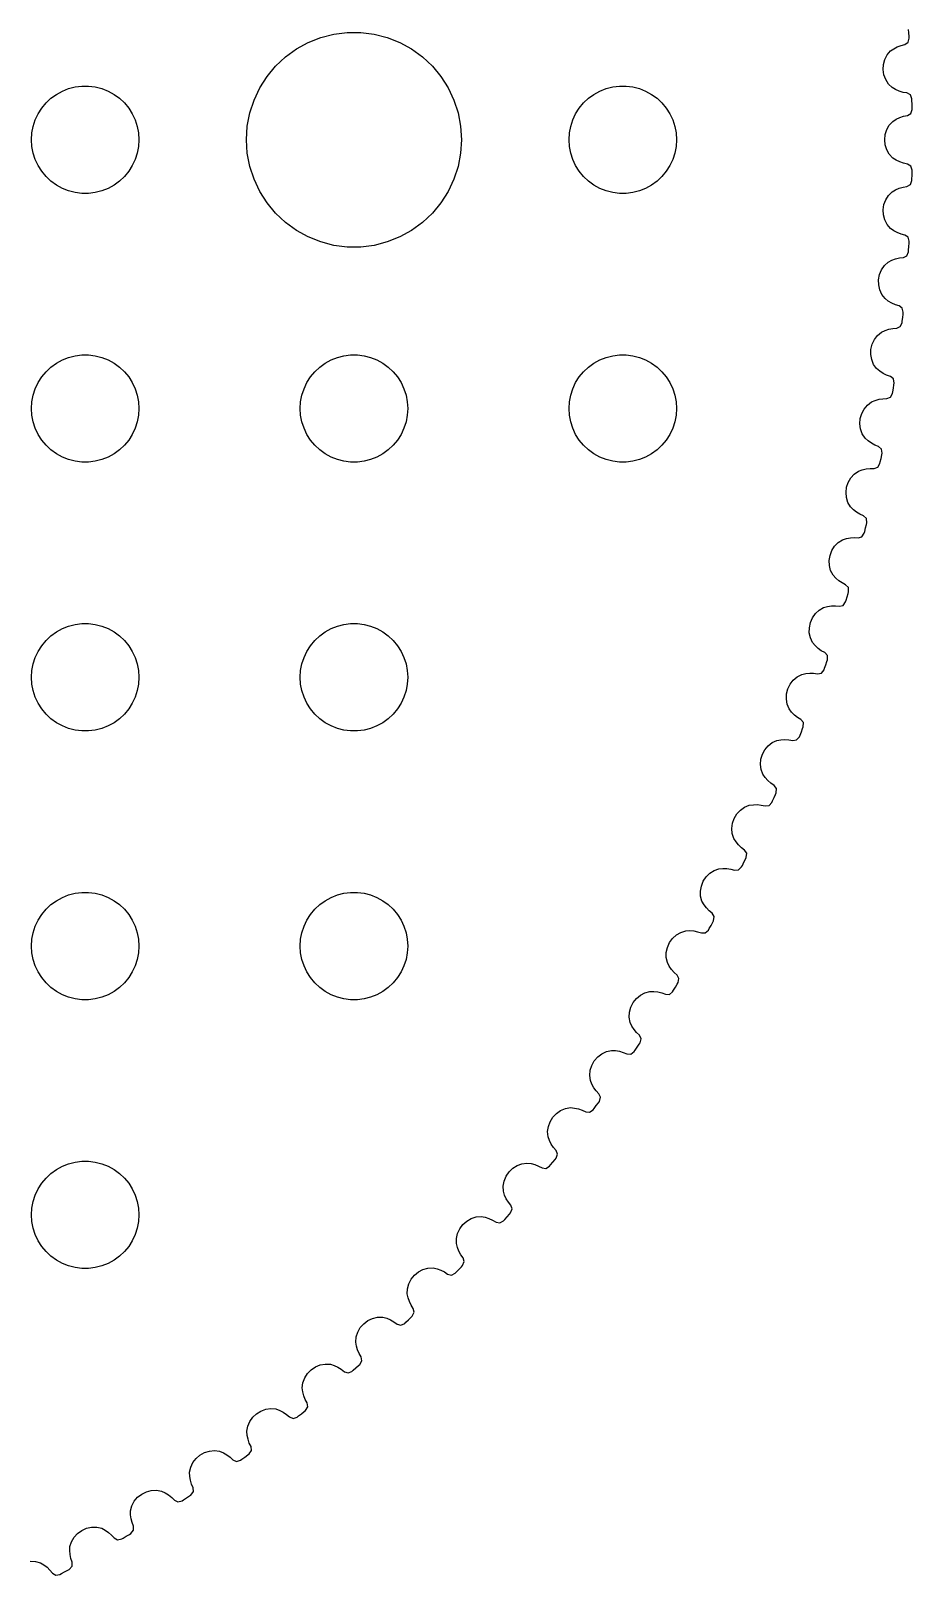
# Model space of a CAD drawing. Header units: metres. Extents: x -45.6 to 45.6, y 64.4 to 155.6.
# Drawn here: x 20.98 to 45.57, y 69.95 to 113.04 of the extents above; entities that cross this region are included whole.
import ezdxf

# ---------------------------------------------------------------- set-up
doc = ezdxf.new("R2010")
doc.units = ezdxf.units.M

msp = doc.modelspace()

# ---------------------------------------------------------------- linework, layer by layer
for p, q in [((29.0729, 112.853), (29.4379, 112.947)), ((29.4379, 112.947), (29.8116, 112.994)), ((29.8116, 112.994), (30.1884, 112.994)), ((30.1884, 112.994), (30.5621, 112.947)), ((30.5621, 112.947), (30.927, 112.853)), ((45.485, 112.981), (45.4784, 113.08)), ((45.4914, 112.882), (45.485, 112.981)), ((28.0877, 112.312), (28.3925, 112.533)), ((28.3925, 112.533), (28.7227, 112.714)), ((28.7227, 112.714), (29.0729, 112.853)), ((30.927, 112.853), (31.2773, 112.714)), ((31.2773, 112.714), (31.6075, 112.533)), ((31.6075, 112.533), (31.9123, 112.312)), ((44.8773, 112.366), (44.9698, 112.476)), ((44.9698, 112.476), (45.0631, 112.54)), ((45.0631, 112.54), (45.1616, 112.593)), ((45.1616, 112.593), (45.2646, 112.633)), ((45.2646, 112.633), (45.3714, 112.66)), ((45.3714, 112.66), (45.4621, 112.72)), ((45.4621, 112.72), (45.4944, 112.834)), ((45.4944, 112.834), (45.4914, 112.882)), ((27.5729, 111.763), (27.8131, 112.054)), ((27.8131, 112.054), (28.0877, 112.312)), ((31.9123, 112.312), (32.1869, 112.054)), ((32.1869, 112.054), (32.427, 111.763)), ((44.7676, 111.955), (44.7758, 112.099)), ((44.7758, 112.099), (44.8125, 112.238)), ((44.8125, 112.238), (44.8773, 112.366)), ((27.3711, 111.445), (27.5729, 111.763)), ((32.427, 111.763), (32.6289, 111.445)), ((44.7883, 111.811), (44.7676, 111.955)), ((44.8371, 111.676), (44.7883, 111.811)), ((44.9128, 111.554), (44.8371, 111.676)), ((21.5439, 111.156), (21.6963, 111.266)), ((21.6963, 111.266), (21.8613, 111.357)), ((21.8613, 111.357), (22.0365, 111.427)), ((22.0365, 111.427), (22.2189, 111.473)), ((22.2189, 111.473), (22.4058, 111.497)), ((22.4058, 111.497), (22.5942, 111.497)), ((22.5942, 111.497), (22.7811, 111.473)), ((22.7811, 111.473), (22.9635, 111.427)), ((22.9635, 111.427), (23.1387, 111.357)), ((23.1387, 111.357), (23.3037, 111.266)), ((23.3037, 111.266), (23.4561, 111.156)), ((27.2107, 111.104), (27.3711, 111.445)), ((32.6289, 111.445), (32.7893, 111.104)), ((36.5439, 111.156), (36.6963, 111.266)), ((36.6963, 111.266), (36.8613, 111.357)), ((36.8613, 111.357), (37.0365, 111.427)), ((37.0365, 111.427), (37.2189, 111.473)), ((37.2189, 111.473), (37.4058, 111.497)), ((37.4058, 111.497), (37.5942, 111.497)), ((37.5942, 111.497), (37.7811, 111.473)), ((37.7811, 111.473), (37.9635, 111.427)), ((37.9635, 111.427), (38.1387, 111.357)), ((38.1387, 111.357), (38.3037, 111.266)), ((38.3037, 111.266), (38.4561, 111.156)), ((45.0145, 111.453), (44.9128, 111.554)), ((45.113, 111.397), (45.0145, 111.453)), ((45.2157, 111.353), (45.113, 111.397)), ((45.3218, 111.322), (45.2157, 111.353)), ((45.4306, 111.305), (45.3218, 111.322)), ((45.5262, 111.252), (45.4306, 111.305)), ((45.5683, 111.142), (45.5262, 111.252)), ((21.1855, 110.723), (21.2865, 110.882)), ((21.2865, 110.882), (21.4065, 111.027)), ((21.4065, 111.027), (21.5439, 111.156)), ((23.4561, 111.156), (23.5934, 111.027)), ((23.5934, 111.027), (23.7135, 110.882)), ((23.7135, 110.882), (23.8145, 110.723)), ((27.0237, 110.376), (27.0942, 110.746)), ((27.0942, 110.746), (27.2107, 111.104)), ((32.7893, 111.104), (32.9057, 110.746)), ((32.9057, 110.746), (32.9763, 110.376)), ((36.1855, 110.723), (36.2865, 110.882)), ((36.2865, 110.882), (36.4065, 111.027)), ((36.4065, 111.027), (36.5439, 111.156)), ((38.4561, 111.156), (38.5934, 111.027)), ((38.5934, 111.027), (38.7135, 110.882)), ((38.7135, 110.882), (38.8145, 110.723)), ((45.5375, 110.735), (45.5747, 110.847)), ((45.5695, 111.094), (45.5683, 111.142)), ((45.5718, 110.994), (45.5695, 111.094)), ((45.5738, 110.895), (45.5718, 110.994)), ((45.5747, 110.847), (45.5738, 110.895)), ((21.0118, 110.188), (21.0471, 110.373)), ((21.0471, 110.373), (21.1053, 110.552)), ((21.1053, 110.552), (21.1855, 110.723)), ((23.8145, 110.723), (23.8947, 110.552)), ((23.8947, 110.552), (23.9529, 110.373)), ((23.9529, 110.373), (23.9882, 110.188)), ((27, 110), (27.0237, 110.376)), ((32.9763, 110.376), (33, 110)), ((36.0118, 110.188), (36.0471, 110.373)), ((36.0471, 110.373), (36.1053, 110.552)), ((36.1053, 110.552), (36.1855, 110.723)), ((38.8145, 110.723), (38.8947, 110.552)), ((38.8947, 110.552), (38.9529, 110.373)), ((38.9529, 110.373), (38.9882, 110.188)), ((44.8675, 110.282), (44.9378, 110.406)), ((44.9378, 110.406), (45.035, 110.512)), ((45.035, 110.512), (45.131, 110.572)), ((45.131, 110.572), (45.2317, 110.62)), ((45.2317, 110.62), (45.3363, 110.656)), ((45.3363, 110.656), (45.4442, 110.678)), ((45.4442, 110.678), (45.5375, 110.735)), ((21, 110), (21.0118, 110.188)), ((21.0118, 109.812), (21, 110)), ((23.9882, 110.188), (24, 110)), ((24, 110), (23.9882, 109.812)), ((27.0237, 109.624), (27, 110)), ((33, 110), (32.9763, 109.624)), ((36, 110), (36.0118, 110.188)), ((36.0118, 109.812), (36, 110)), ((38.9882, 110.188), (39, 110)), ((39, 110), (38.9882, 109.812)), ((44.8103, 110), (44.8247, 110.144)), ((44.8247, 109.856), (44.8103, 110)), ((44.8247, 110.144), (44.8675, 110.282)), ((21.0471, 109.627), (21.0118, 109.812)), ((21.1053, 109.448), (21.0471, 109.627)), ((23.9529, 109.627), (23.8947, 109.448)), ((23.9882, 109.812), (23.9529, 109.627)), ((27.0942, 109.254), (27.0237, 109.624)), ((32.9763, 109.624), (32.9057, 109.254)), ((36.0471, 109.627), (36.0118, 109.812)), ((36.1053, 109.448), (36.0471, 109.627)), ((38.9529, 109.627), (38.8947, 109.448)), ((38.9882, 109.812), (38.9529, 109.627)), ((44.8675, 109.718), (44.8247, 109.856)), ((44.9378, 109.594), (44.8675, 109.718)), ((45.035, 109.488), (44.9378, 109.594)), ((45.131, 109.428), (45.035, 109.488)), ((21.1855, 109.277), (21.1053, 109.448)), ((21.2865, 109.118), (21.1855, 109.277)), ((21.4065, 108.973), (21.2865, 109.118)), ((23.7135, 109.118), (23.5934, 108.973)), ((23.8145, 109.277), (23.7135, 109.118)), ((23.8947, 109.448), (23.8145, 109.277)), ((27.2107, 108.896), (27.0942, 109.254)), ((32.9057, 109.254), (32.7893, 108.896)), ((36.1855, 109.277), (36.1053, 109.448)), ((36.2865, 109.118), (36.1855, 109.277)), ((36.4065, 108.973), (36.2865, 109.118)), ((38.7135, 109.118), (38.5934, 108.973)), ((38.8145, 109.277), (38.7135, 109.118)), ((38.8947, 109.448), (38.8145, 109.277)), ((45.2317, 109.379), (45.131, 109.428)), ((45.3363, 109.344), (45.2317, 109.379)), ((45.4442, 109.322), (45.3363, 109.344)), ((45.5375, 109.265), (45.4442, 109.322)), ((45.5747, 109.153), (45.5375, 109.265)), ((45.5718, 109.006), (45.5738, 109.105)), ((45.5738, 109.105), (45.5747, 109.153)), ((21.5439, 108.844), (21.4065, 108.973)), ((21.6963, 108.734), (21.5439, 108.844)), ((21.8613, 108.643), (21.6963, 108.734)), ((22.0365, 108.573), (21.8613, 108.643)), ((23.1387, 108.643), (22.9635, 108.573)), ((23.3037, 108.734), (23.1387, 108.643)), ((23.4561, 108.844), (23.3037, 108.734)), ((23.5934, 108.973), (23.4561, 108.844)), ((27.3711, 108.555), (27.2107, 108.896)), ((32.7893, 108.896), (32.6289, 108.555)), ((36.5439, 108.844), (36.4065, 108.973)), ((36.6963, 108.734), (36.5439, 108.844)), ((36.8613, 108.643), (36.6963, 108.734)), ((37.0365, 108.573), (36.8613, 108.643)), ((38.1387, 108.643), (37.9635, 108.573)), ((38.3037, 108.734), (38.1387, 108.643)), ((38.4561, 108.844), (38.3037, 108.734)), ((38.5934, 108.973), (38.4561, 108.844)), ((45.0145, 108.547), (45.113, 108.603)), ((45.113, 108.603), (45.2157, 108.647)), ((45.2157, 108.647), (45.3218, 108.678)), ((45.3218, 108.678), (45.4306, 108.695)), ((45.4306, 108.695), (45.5262, 108.748)), ((45.5262, 108.748), (45.5683, 108.858)), ((45.5683, 108.858), (45.5695, 108.906)), ((45.5695, 108.906), (45.5718, 109.006)), ((22.2189, 108.527), (22.0365, 108.573)), ((22.4058, 108.503), (22.2189, 108.527)), ((22.5942, 108.503), (22.4058, 108.503)), ((22.7811, 108.527), (22.5942, 108.503)), ((22.9635, 108.573), (22.7811, 108.527)), ((27.5729, 108.237), (27.3711, 108.555)), ((27.8131, 107.946), (27.5729, 108.237)), ((32.427, 108.237), (32.1869, 107.946)), ((32.6289, 108.555), (32.427, 108.237)), ((37.2189, 108.527), (37.0365, 108.573)), ((37.4058, 108.503), (37.2189, 108.527)), ((37.5942, 108.503), (37.4058, 108.503)), ((37.7811, 108.527), (37.5942, 108.503)), ((37.9635, 108.573), (37.7811, 108.527)), ((44.7676, 108.045), (44.7883, 108.189)), ((44.7883, 108.189), (44.8371, 108.324)), ((44.8371, 108.324), (44.9128, 108.446)), ((44.9128, 108.446), (45.0145, 108.547)), ((28.0877, 107.688), (27.8131, 107.946)), ((32.1869, 107.946), (31.9123, 107.688)), ((44.7758, 107.901), (44.7676, 108.045)), ((44.8125, 107.762), (44.7758, 107.901)), ((44.8773, 107.634), (44.8125, 107.762)), ((28.3925, 107.467), (28.0877, 107.688)), ((28.7227, 107.286), (28.3925, 107.467)), ((31.6075, 107.467), (31.2773, 107.286)), ((31.9123, 107.688), (31.6075, 107.467)), ((44.9698, 107.524), (44.8773, 107.634)), ((45.0631, 107.46), (44.9698, 107.524)), ((45.1616, 107.407), (45.0631, 107.46)), ((45.2646, 107.367), (45.1616, 107.407)), ((45.3714, 107.34), (45.2646, 107.367)), ((45.4621, 107.28), (45.3714, 107.34)), ((29.0729, 107.147), (28.7227, 107.286)), ((29.4379, 107.053), (29.0729, 107.147)), ((29.8116, 107.006), (29.4379, 107.053)), ((30.1884, 107.006), (29.8116, 107.006)), ((30.5621, 107.053), (30.1884, 107.006)), ((30.927, 107.147), (30.5621, 107.053)), ((31.2773, 107.286), (30.927, 107.147)), ((45.4283, 106.763), (45.4751, 106.872)), ((45.4944, 107.166), (45.4621, 107.28)), ((45.4751, 106.872), (45.4784, 106.92)), ((45.4784, 106.92), (45.485, 107.019)), ((45.485, 107.019), (45.4914, 107.118)), ((45.4914, 107.118), (45.4944, 107.166)), ((44.7213, 106.37), (44.8022, 106.488)), ((44.8022, 106.488), (44.9082, 106.585)), ((44.9082, 106.585), (45.0091, 106.637)), ((45.0091, 106.637), (45.1136, 106.676)), ((45.1136, 106.676), (45.221, 106.702)), ((45.221, 106.702), (45.3304, 106.715)), ((45.3304, 106.715), (45.4283, 106.763)), ((44.6398, 106.095), (44.6667, 106.237)), ((44.6416, 105.95), (44.6398, 106.095)), ((44.6667, 106.237), (44.7213, 106.37)), ((44.6722, 105.809), (44.6416, 105.95)), ((44.7314, 105.679), (44.6722, 105.809)), ((44.819, 105.565), (44.7314, 105.679)), ((44.9094, 105.496), (44.819, 105.565)), ((45.0055, 105.44), (44.9094, 105.496)), ((45.1066, 105.395), (45.0055, 105.44)), ((45.2122, 105.363), (45.1066, 105.395)), ((45.3002, 105.299), (45.2122, 105.363)), ((45.3275, 105.184), (45.3002, 105.299)), ((45.3224, 105.136), (45.3275, 105.184)), ((44.8196, 104.677), (44.9257, 104.711)), ((44.9257, 104.711), (45.0341, 104.733)), ((45.0341, 104.733), (45.144, 104.741)), ((45.144, 104.741), (45.2438, 104.784)), ((45.2438, 104.784), (45.2954, 104.891)), ((45.2954, 104.891), (45.3008, 104.939)), ((45.3008, 104.939), (45.3117, 105.038)), ((45.3117, 105.038), (45.3224, 105.136)), ((44.4269, 104.151), (44.4601, 104.292)), ((44.4601, 104.292), (44.5204, 104.423)), ((44.5204, 104.423), (44.6064, 104.537)), ((44.6064, 104.537), (44.7166, 104.629)), ((44.7166, 104.629), (44.8196, 104.677)), ((21.6963, 103.766), (21.8613, 103.857)), ((21.8613, 103.857), (22.0365, 103.927)), ((22.0365, 103.927), (22.2189, 103.973)), ((22.2189, 103.973), (22.4058, 103.997)), ((22.4058, 103.997), (22.5942, 103.997)), ((22.5942, 103.997), (22.7811, 103.973)), ((22.7811, 103.973), (22.9635, 103.927)), ((22.9635, 103.927), (23.1387, 103.857)), ((23.1387, 103.857), (23.3037, 103.766)), ((29.1963, 103.766), (29.3613, 103.857)), ((29.3613, 103.857), (29.5365, 103.927)), ((29.5365, 103.927), (29.7189, 103.973)), ((29.7189, 103.973), (29.9058, 103.997)), ((29.9058, 103.997), (30.0942, 103.997)), ((30.0942, 103.997), (30.2811, 103.973)), ((30.2811, 103.973), (30.4635, 103.927)), ((30.4635, 103.927), (30.6387, 103.857)), ((30.6387, 103.857), (30.8037, 103.766)), ((36.6963, 103.766), (36.8613, 103.857)), ((36.8613, 103.857), (37.0365, 103.927)), ((37.0365, 103.927), (37.2189, 103.973)), ((37.2189, 103.973), (37.4058, 103.997)), ((37.4058, 103.997), (37.5942, 103.997)), ((37.5942, 103.997), (37.7811, 103.973)), ((37.7811, 103.973), (37.9635, 103.927)), ((37.9635, 103.927), (38.1387, 103.857)), ((38.1387, 103.857), (38.3037, 103.766)), ((44.4224, 104.006), (44.4269, 104.151)), ((44.4469, 103.864), (44.4224, 104.006)), ((44.5004, 103.732), (44.4469, 103.864)), ((21.2865, 103.382), (21.4065, 103.527)), ((21.4065, 103.527), (21.5439, 103.656)), ((21.5439, 103.656), (21.6963, 103.766)), ((23.3037, 103.766), (23.4561, 103.656)), ((23.4561, 103.656), (23.5934, 103.527)), ((23.5934, 103.527), (23.7135, 103.382)), ((28.7865, 103.382), (28.9065, 103.527)), ((28.9065, 103.527), (29.0439, 103.656)), ((29.0439, 103.656), (29.1963, 103.766)), ((30.8037, 103.766), (30.9561, 103.656)), ((30.9561, 103.656), (31.0934, 103.527)), ((31.0934, 103.527), (31.2135, 103.382)), ((36.2865, 103.382), (36.4065, 103.527)), ((36.4065, 103.527), (36.5439, 103.656)), ((36.5439, 103.656), (36.6963, 103.766)), ((38.3037, 103.766), (38.4561, 103.656)), ((38.4561, 103.656), (38.5934, 103.527)), ((38.5934, 103.527), (38.7135, 103.382)), ((44.5829, 103.614), (44.5004, 103.732)), ((44.6702, 103.542), (44.5829, 103.614)), ((44.7637, 103.481), (44.6702, 103.542)), ((44.8628, 103.432), (44.7637, 103.481)), ((44.9669, 103.396), (44.8628, 103.432)), ((21.0471, 102.873), (21.1053, 103.052)), ((21.1053, 103.052), (21.1855, 103.223)), ((21.1855, 103.223), (21.2865, 103.382)), ((23.7135, 103.382), (23.8145, 103.223)), ((23.8145, 103.223), (23.8947, 103.052)), ((23.8947, 103.052), (23.9529, 102.873)), ((28.5471, 102.873), (28.6053, 103.052)), ((28.6053, 103.052), (28.6855, 103.223)), ((28.6855, 103.223), (28.7865, 103.382)), ((31.2135, 103.382), (31.3145, 103.223)), ((31.3145, 103.223), (31.3947, 103.052)), ((31.3947, 103.052), (31.4529, 102.873)), ((36.0471, 102.873), (36.1053, 103.052)), ((36.1053, 103.052), (36.1855, 103.223)), ((36.1855, 103.223), (36.2865, 103.382)), ((38.7135, 103.382), (38.8145, 103.223)), ((38.8145, 103.223), (38.8947, 103.052)), ((38.8947, 103.052), (38.9529, 102.873)), ((45.052, 103.328), (44.9669, 103.396)), ((45.0369, 102.968), (45.0521, 103.066)), ((45.0742, 103.211), (45.052, 103.328)), ((45.0521, 103.066), (45.0671, 103.164)), ((45.0671, 103.164), (45.0742, 103.211)), ((21, 102.5), (21.0118, 102.688)), ((21.0118, 102.688), (21.0471, 102.873)), ((23.9529, 102.873), (23.9882, 102.688)), ((23.9882, 102.688), (24, 102.5)), ((28.5, 102.5), (28.5118, 102.688)), ((28.5118, 102.688), (28.5471, 102.873)), ((31.4529, 102.873), (31.4882, 102.688)), ((31.4882, 102.688), (31.5, 102.5)), ((36, 102.5), (36.0118, 102.688)), ((36.0118, 102.688), (36.0471, 102.873)), ((38.9529, 102.873), (38.9882, 102.688)), ((38.9882, 102.688), (39, 102.5)), ((44.2347, 102.486), (44.3257, 102.597)), ((44.3257, 102.597), (44.4397, 102.684)), ((44.4397, 102.684), (44.5447, 102.727)), ((44.5447, 102.727), (44.6522, 102.757)), ((44.6522, 102.757), (44.7615, 102.773)), ((44.7615, 102.773), (44.8716, 102.777)), ((44.8716, 102.777), (44.9733, 102.816)), ((44.9733, 102.816), (45.0294, 102.92)), ((45.0294, 102.92), (45.0369, 102.968)), ((21.0118, 102.312), (21, 102.5)), ((21.0471, 102.127), (21.0118, 102.312)), ((21.1053, 101.948), (21.0471, 102.127)), ((23.9529, 102.127), (23.8947, 101.948)), ((23.9882, 102.312), (23.9529, 102.127)), ((24, 102.5), (23.9882, 102.312)), ((28.5118, 102.312), (28.5, 102.5)), ((28.5471, 102.127), (28.5118, 102.312)), ((28.6053, 101.948), (28.5471, 102.127)), ((31.4529, 102.127), (31.3947, 101.948)), ((31.4882, 102.312), (31.4529, 102.127)), ((31.5, 102.5), (31.4882, 102.312)), ((36.0118, 102.312), (36, 102.5)), ((36.0471, 102.127), (36.0118, 102.312)), ((36.1053, 101.948), (36.0471, 102.127)), ((38.9529, 102.127), (38.8947, 101.948)), ((38.9882, 102.312), (38.9529, 102.127)), ((39, 102.5), (38.9882, 102.312)), ((44.1187, 102.074), (44.1295, 102.219)), ((44.1295, 102.219), (44.1688, 102.358)), ((44.1688, 102.358), (44.2347, 102.486)), ((21.1855, 101.777), (21.1053, 101.948)), ((21.2865, 101.618), (21.1855, 101.777)), ((23.8145, 101.777), (23.7135, 101.618)), ((23.8947, 101.948), (23.8145, 101.777)), ((28.6855, 101.777), (28.6053, 101.948)), ((28.7865, 101.618), (28.6855, 101.777)), ((31.3145, 101.777), (31.2135, 101.618)), ((31.3947, 101.948), (31.3145, 101.777)), ((36.1855, 101.777), (36.1053, 101.948)), ((36.2865, 101.618), (36.1855, 101.777)), ((38.8145, 101.777), (38.7135, 101.618)), ((38.8947, 101.948), (38.8145, 101.777)), ((44.1369, 101.931), (44.1187, 102.074)), ((44.1846, 101.797), (44.1369, 101.931)), ((44.2619, 101.676), (44.1846, 101.797)), ((21.4065, 101.473), (21.2865, 101.618)), ((21.5439, 101.344), (21.4065, 101.473)), ((21.6963, 101.234), (21.5439, 101.344)), ((23.4561, 101.344), (23.3037, 101.234)), ((23.5934, 101.473), (23.4561, 101.344)), ((23.7135, 101.618), (23.5934, 101.473)), ((28.9065, 101.473), (28.7865, 101.618)), ((29.0439, 101.344), (28.9065, 101.473)), ((29.1963, 101.234), (29.0439, 101.344)), ((30.9561, 101.344), (30.8037, 101.234)), ((31.0934, 101.473), (30.9561, 101.344)), ((31.2135, 101.618), (31.0934, 101.473)), ((36.4065, 101.473), (36.2865, 101.618)), ((36.5439, 101.344), (36.4065, 101.473)), ((36.6963, 101.234), (36.5439, 101.344)), ((38.4561, 101.344), (38.3037, 101.234)), ((38.5934, 101.473), (38.4561, 101.344)), ((38.7135, 101.618), (38.5934, 101.473)), ((44.346, 101.599), (44.2619, 101.676)), ((44.4368, 101.534), (44.346, 101.599)), ((44.5336, 101.481), (44.4368, 101.534)), ((44.636, 101.441), (44.5336, 101.481)), ((44.7181, 101.369), (44.636, 101.441)), ((44.7352, 101.252), (44.7181, 101.369)), ((21.8613, 101.143), (21.6963, 101.234)), ((22.0365, 101.073), (21.8613, 101.143)), ((22.2189, 101.027), (22.0365, 101.073)), ((22.4058, 101.003), (22.2189, 101.027)), ((22.5942, 101.003), (22.4058, 101.003)), ((22.7811, 101.027), (22.5942, 101.003)), ((22.9635, 101.073), (22.7811, 101.027)), ((23.1387, 101.143), (22.9635, 101.073)), ((23.3037, 101.234), (23.1387, 101.143)), ((29.3613, 101.143), (29.1963, 101.234)), ((29.5365, 101.073), (29.3613, 101.143)), ((29.7189, 101.027), (29.5365, 101.073)), ((29.9058, 101.003), (29.7189, 101.027)), ((30.0942, 101.003), (29.9058, 101.003)), ((30.2811, 101.027), (30.0942, 101.003)), ((30.4635, 101.073), (30.2811, 101.027)), ((30.6387, 101.143), (30.4635, 101.073)), ((30.8037, 101.234), (30.6387, 101.143)), ((36.8613, 101.143), (36.6963, 101.234)), ((37.0365, 101.073), (36.8613, 101.143)), ((37.2189, 101.027), (37.0365, 101.073)), ((37.4058, 101.003), (37.2189, 101.027)), ((37.5942, 101.003), (37.4058, 101.003)), ((37.7811, 101.027), (37.5942, 101.003)), ((37.9635, 101.073), (37.7811, 101.027)), ((38.1387, 101.143), (37.9635, 101.073)), ((38.3037, 101.234), (38.1387, 101.143)), ((44.5138, 100.826), (44.6171, 100.861)), ((44.6171, 100.861), (44.6778, 100.963)), ((44.6778, 100.963), (44.6873, 101.01)), ((44.6873, 101.01), (44.7068, 101.107)), ((44.7068, 101.107), (44.7261, 101.205)), ((44.7261, 101.205), (44.7352, 101.252)), ((43.7481, 100.301), (43.7934, 100.439)), ((43.7934, 100.439), (43.8649, 100.564)), ((43.8649, 100.564), (43.9605, 100.67)), ((43.9605, 100.67), (44.0783, 100.753)), ((44.0783, 100.753), (44.1851, 100.79)), ((44.1851, 100.79), (44.2938, 100.816)), ((44.2938, 100.816), (44.4037, 100.828)), ((44.4037, 100.828), (44.5138, 100.826)), ((43.731, 100.157), (43.7481, 100.301)), ((43.743, 100.014), (43.731, 100.157)), ((43.7847, 99.8771), (43.743, 100.014)), ((43.8567, 99.7528), (43.7847, 99.8771)), ((43.9373, 99.6731), (43.8567, 99.7528)), ((44.0252, 99.6042), (43.9373, 99.6731)), ((44.1197, 99.5469), (44.0252, 99.6042)), ((44.2202, 99.5018), (44.1197, 99.5469)), ((44.2991, 99.4266), (44.2202, 99.5018)), ((44.2526, 99.0691), (44.2763, 99.1657)), ((44.2763, 99.1657), (44.2999, 99.2623)), ((44.3111, 99.3088), (44.2991, 99.4266)), ((44.2999, 99.2623), (44.3111, 99.3088)), ((43.4115, 98.6595), (43.5117, 98.7616)), ((43.5117, 98.7616), (43.633, 98.8387)), ((43.633, 98.8387), (43.7413, 98.8719)), ((43.7413, 98.8719), (43.851, 98.8924)), ((43.851, 98.8924), (43.9613, 98.8997)), ((43.9613, 98.8997), (44.0713, 98.8934)), ((44.0713, 98.8934), (44.176, 98.9236)), ((44.176, 98.9236), (44.241, 99.0226)), ((44.241, 99.0226), (44.2526, 99.0691)), ((43.26, 98.2591), (43.2834, 98.4023)), ((43.2657, 98.1154), (43.26, 98.2591)), ((43.2834, 98.4023), (43.3347, 98.5379)), ((43.3347, 98.5379), (43.4115, 98.6595)), ((43.3015, 97.9769), (43.2657, 98.1154)), ((43.368, 97.8495), (43.3015, 97.9769)), ((43.4451, 97.7664), (43.368, 97.8495)), ((43.5298, 97.6938), (43.4451, 97.7664)), ((43.6217, 97.6324), (43.5298, 97.6938)), ((43.7202, 97.5829), (43.6217, 97.6324)), ((43.7957, 97.5043), (43.7202, 97.5829)), ((43.7893, 97.3402), (43.8026, 97.3862)), ((43.8026, 97.3862), (43.7957, 97.5043)), ((43.1046, 96.946), (43.2142, 96.9746)), ((43.2142, 96.9746), (43.3248, 96.9903)), ((43.3248, 96.9903), (43.4353, 96.9928)), ((43.4353, 96.9928), (43.5449, 96.9817)), ((43.5449, 96.9817), (43.6508, 97.0072)), ((43.6508, 97.0072), (43.7201, 97.1033)), ((43.7201, 97.1033), (43.7337, 97.1492)), ((43.7337, 97.1492), (43.7616, 97.2447)), ((43.7616, 97.2447), (43.7893, 97.3402)), ((42.7067, 96.3833), (42.7363, 96.5253)), ((42.7363, 96.5253), (42.7935, 96.6586)), ((42.7935, 96.6586), (42.8756, 96.7767)), ((42.8756, 96.7767), (42.9801, 96.8743)), ((42.9801, 96.8743), (43.1046, 96.946)), ((21.4065, 96.0268), (21.5439, 96.1558)), ((21.5439, 96.1558), (21.6963, 96.2665)), ((21.6963, 96.2665), (21.8613, 96.3573)), ((21.8613, 96.3573), (22.0365, 96.4266)), ((22.0365, 96.4266), (22.2189, 96.4734)), ((22.2189, 96.4734), (22.4058, 96.4971)), ((22.4058, 96.4971), (22.5942, 96.4971)), ((22.5942, 96.4971), (22.7811, 96.4734)), ((22.7811, 96.4734), (22.9635, 96.4266)), ((22.9635, 96.4266), (23.1387, 96.3573)), ((23.1387, 96.3573), (23.3037, 96.2665)), ((23.3037, 96.2665), (23.4561, 96.1558)), ((23.4561, 96.1558), (23.5934, 96.0268)), ((28.9065, 96.0268), (29.0439, 96.1558)), ((29.0439, 96.1558), (29.1963, 96.2665)), ((29.1963, 96.2665), (29.3613, 96.3573)), ((29.3613, 96.3573), (29.5365, 96.4266)), ((29.5365, 96.4266), (29.7189, 96.4734)), ((29.7189, 96.4734), (29.9058, 96.4971)), ((29.9058, 96.4971), (30.0942, 96.4971)), ((30.0942, 96.4971), (30.2811, 96.4734)), ((30.2811, 96.4734), (30.4635, 96.4266)), ((30.4635, 96.4266), (30.6387, 96.3573)), ((30.6387, 96.3573), (30.8037, 96.2665)), ((30.8037, 96.2665), (30.9561, 96.1558)), ((30.9561, 96.1558), (31.0934, 96.0268)), ((42.7062, 96.2395), (42.7067, 96.3833)), ((42.7358, 96.0996), (42.7062, 96.2395)), ((42.7967, 95.9694), (42.7358, 96.0996)), ((21.1053, 95.5522), (21.1855, 95.7226)), ((21.1855, 95.7226), (21.2865, 95.8817)), ((21.2865, 95.8817), (21.4065, 96.0268)), ((23.5934, 96.0268), (23.7135, 95.8817)), ((23.7135, 95.8817), (23.8145, 95.7226)), ((23.8145, 95.7226), (23.8947, 95.5522)), ((28.6053, 95.5522), (28.6855, 95.7226)), ((28.6855, 95.7226), (28.7865, 95.8817)), ((28.7865, 95.8817), (28.9065, 96.0268)), ((31.0934, 96.0268), (31.2135, 95.8817)), ((31.2135, 95.8817), (31.3145, 95.7226)), ((31.3145, 95.7226), (31.3947, 95.5522)), ((42.8701, 95.883), (42.7967, 95.9694)), ((42.9516, 95.8067), (42.8701, 95.883)), ((43.0407, 95.7414), (42.9516, 95.8067)), ((43.1369, 95.6877), (43.0407, 95.7414)), ((43.209, 95.6059), (43.1369, 95.6877)), ((21.0118, 95.188), (21.0471, 95.373)), ((21.0471, 95.373), (21.1053, 95.5522)), ((23.8947, 95.5522), (23.9529, 95.373)), ((23.9529, 95.373), (23.9882, 95.188)), ((28.5118, 95.188), (28.5471, 95.373)), ((28.5471, 95.373), (28.6053, 95.5522)), ((31.3947, 95.5522), (31.4529, 95.373)), ((31.4529, 95.373), (31.4882, 95.188)), ((43.116, 95.2086), (43.1315, 95.2538)), ((43.1315, 95.2538), (43.1636, 95.3479)), ((43.1636, 95.3479), (43.1954, 95.4422)), ((43.1954, 95.4422), (43.2106, 95.4875)), ((43.2106, 95.4875), (43.209, 95.6059)), ((21, 95), (21.0118, 95.188)), ((21.0118, 94.812), (21, 95)), ((21.0471, 94.627), (21.0118, 94.812)), ((23.9882, 94.812), (23.9529, 94.627)), ((23.9882, 95.188), (24, 95)), ((24, 95), (23.9882, 94.812)), ((28.5, 95), (28.5118, 95.188)), ((28.5118, 94.812), (28.5, 95)), ((28.5471, 94.627), (28.5118, 94.812)), ((31.4882, 94.812), (31.4529, 94.627)), ((31.4882, 95.188), (31.5, 95)), ((31.5, 95), (31.4882, 94.812)), ((42.1079, 94.674), (42.1708, 94.8046)), ((42.1708, 94.8046), (42.258, 94.9191)), ((42.258, 94.9191), (42.3667, 95.012)), ((42.3667, 95.012), (42.4942, 95.0782)), ((42.4942, 95.0782), (42.605, 95.102)), ((42.605, 95.102), (42.7161, 95.1128)), ((42.7161, 95.1128), (42.8266, 95.1105)), ((42.8266, 95.1105), (42.9356, 95.0947)), ((42.9356, 95.0947), (43.0425, 95.1156)), ((43.0425, 95.1156), (43.116, 95.2086)), ((21.1053, 94.4478), (21.0471, 94.627)), ((21.1855, 94.2774), (21.1053, 94.4478)), ((23.8947, 94.4478), (23.8145, 94.2774)), ((23.9529, 94.627), (23.8947, 94.4478)), ((28.6053, 94.4478), (28.5471, 94.627)), ((28.6855, 94.2774), (28.6053, 94.4478)), ((31.3947, 94.4478), (31.3145, 94.2774)), ((31.4529, 94.627), (31.3947, 94.4478)), ((42.0653, 94.3898), (42.0721, 94.5335)), ((42.0888, 94.2487), (42.0653, 94.3898)), ((42.0721, 94.5335), (42.1079, 94.674)), ((21.2865, 94.1183), (21.1855, 94.2774)), ((21.4065, 93.9732), (21.2865, 94.1183)), ((21.5439, 93.8442), (21.4065, 93.9732)), ((23.5934, 93.9732), (23.4561, 93.8442)), ((23.7135, 94.1183), (23.5934, 93.9732)), ((23.8145, 94.2774), (23.7135, 94.1183)), ((28.7865, 94.1183), (28.6855, 94.2774)), ((28.9065, 93.9732), (28.7865, 94.1183)), ((29.0439, 93.8442), (28.9065, 93.9732)), ((31.0934, 93.9732), (30.9561, 93.8442)), ((31.2135, 94.1183), (31.0934, 93.9732)), ((31.3145, 94.2774), (31.2135, 94.1183)), ((42.1439, 94.116), (42.0888, 94.2487)), ((42.2135, 94.0264), (42.1439, 94.116)), ((42.2916, 93.9467), (42.2135, 94.0264)), ((42.3778, 93.8776), (42.2916, 93.9467)), ((21.6963, 93.7335), (21.5439, 93.8442)), ((21.8613, 93.6428), (21.6963, 93.7335)), ((22.0365, 93.5734), (21.8613, 93.6428)), ((22.2189, 93.5266), (22.0365, 93.5734)), ((22.4058, 93.503), (22.2189, 93.5266)), ((22.7811, 93.5266), (22.5942, 93.503)), ((22.9635, 93.5734), (22.7811, 93.5266)), ((23.1387, 93.6428), (22.9635, 93.5734)), ((23.3037, 93.7335), (23.1387, 93.6428)), ((23.4561, 93.8442), (23.3037, 93.7335)), ((29.1963, 93.7335), (29.0439, 93.8442)), ((29.3613, 93.6428), (29.1963, 93.7335)), ((29.5365, 93.5734), (29.3613, 93.6428)), ((29.7189, 93.5266), (29.5365, 93.5734)), ((29.9058, 93.503), (29.7189, 93.5266)), ((30.2811, 93.5266), (30.0942, 93.503)), ((30.4635, 93.5734), (30.2811, 93.5266)), ((30.6387, 93.6428), (30.4635, 93.5734)), ((30.8037, 93.7335), (30.6387, 93.6428)), ((30.9561, 93.8442), (30.8037, 93.7335)), ((42.4716, 93.8197), (42.3778, 93.8776)), ((42.54, 93.7348), (42.4716, 93.8197)), ((42.4834, 93.4791), (42.5193, 93.5719)), ((42.5193, 93.5719), (42.5365, 93.6165)), ((42.5365, 93.6165), (42.54, 93.7348)), ((22.5942, 93.503), (22.4058, 93.503)), ((30.0942, 93.503), (29.9058, 93.503)), ((41.4679, 92.9796), (41.5599, 93.0902)), ((41.5599, 93.0902), (41.6726, 93.1783)), ((41.6726, 93.1783), (41.8028, 93.2389)), ((41.8028, 93.2389), (41.9146, 93.2578)), ((41.9146, 93.2578), (42.026, 93.2638)), ((42.026, 93.2638), (42.1364, 93.2566)), ((42.1364, 93.2566), (42.2446, 93.236)), ((42.2446, 93.236), (42.3523, 93.2522)), ((42.3523, 93.2522), (42.4297, 93.3419)), ((42.4297, 93.3419), (42.4472, 93.3865)), ((42.4472, 93.3865), (42.4834, 93.4791)), ((41.3444, 92.5697), (41.3574, 92.713)), ((41.3574, 92.713), (41.3993, 92.8519)), ((41.3993, 92.8519), (41.4679, 92.9796)), ((41.3617, 92.4278), (41.3444, 92.5697)), ((41.411, 92.2928), (41.3617, 92.4278)), ((41.4766, 92.2003), (41.411, 92.2928)), ((41.5511, 92.1173), (41.4766, 92.2003)), ((41.6342, 92.0444), (41.5511, 92.1173)), ((41.7254, 91.9825), (41.6342, 92.0444)), ((41.79, 91.8947), (41.7254, 91.9825)), ((41.7814, 91.7767), (41.79, 91.8947)), ((40.7828, 91.2935), (40.8992, 91.3766)), ((40.8992, 91.3766), (41.032, 91.4314)), ((41.032, 91.4314), (41.1444, 91.4454)), ((41.1444, 91.4454), (41.256, 91.4465)), ((41.256, 91.4465), (41.3659, 91.4346)), ((41.3659, 91.4346), (41.4732, 91.4093)), ((41.4732, 91.4093), (41.5815, 91.4208)), ((41.5815, 91.4208), (41.6627, 91.507)), ((41.6627, 91.507), (41.6821, 91.5508)), ((41.6821, 91.5508), (41.7223, 91.6418)), ((41.7223, 91.6418), (41.7622, 91.7328)), ((41.7622, 91.7328), (41.7814, 91.7767)), ((40.5447, 90.7829), (40.564, 90.9255)), ((40.564, 90.9255), (40.6119, 91.0624)), ((40.6119, 91.0624), (40.686, 91.187)), ((40.686, 91.187), (40.7828, 91.2935)), ((40.5558, 90.6403), (40.5447, 90.7829)), ((40.5992, 90.5034), (40.5558, 90.6403)), ((40.6607, 90.4081), (40.5992, 90.5034)), ((40.7316, 90.3219), (40.6607, 90.4081)), ((40.8114, 90.2455), (40.7316, 90.3219)), ((40.8997, 90.1796), (40.8114, 90.2455)), ((40.9605, 90.0891), (40.8997, 90.1796)), ((40.9467, 89.9716), (40.9605, 90.0891)), ((40.0479, 89.6103), (40.183, 89.6593)), ((40.183, 89.6593), (40.2959, 89.6684)), ((40.2959, 89.6684), (40.4075, 89.6646)), ((40.4075, 89.6646), (40.5167, 89.6479)), ((40.5167, 89.6479), (40.6228, 89.6179)), ((40.7315, 89.6247), (40.8164, 89.7073)), ((40.8164, 89.7073), (40.8377, 89.7502)), ((40.8377, 89.7502), (40.8818, 89.8393)), ((40.8818, 89.8393), (40.9257, 89.9286)), ((40.9257, 89.9286), (40.9467, 89.9716)), ((39.6934, 89.1743), (39.7472, 89.3089)), ((39.7472, 89.3089), (39.8266, 89.4302)), ((39.8266, 89.4302), (39.928, 89.5323)), ((39.928, 89.5323), (40.0479, 89.6103)), ((40.6228, 89.6179), (40.7315, 89.6247)), ((21.5439, 88.6558), (21.6963, 88.7665)), ((21.6963, 88.7665), (21.8613, 88.8573)), ((21.8613, 88.8573), (22.0365, 88.9266)), ((22.0365, 88.9266), (22.2189, 88.9734)), ((22.2189, 88.9734), (22.4058, 88.997)), ((22.4058, 88.997), (22.5942, 88.997)), ((22.5942, 88.997), (22.7811, 88.9734)), ((22.7811, 88.9734), (22.9635, 88.9266)), ((22.9635, 88.9266), (23.1387, 88.8573)), ((23.1387, 88.8573), (23.3037, 88.7665)), ((23.3037, 88.7665), (23.4561, 88.6558)), ((29.0439, 88.6558), (29.1963, 88.7665)), ((29.1963, 88.7665), (29.3613, 88.8573)), ((29.3613, 88.8573), (29.5365, 88.9266)), ((29.5365, 88.9266), (29.7189, 88.9734)), ((29.7189, 88.9734), (29.9058, 88.997)), ((29.9058, 88.997), (30.0942, 88.997)), ((30.0942, 88.997), (30.2811, 88.9734)), ((30.2811, 88.9734), (30.4635, 88.9266)), ((30.4635, 88.9266), (30.6387, 88.8573)), ((30.6387, 88.8573), (30.8037, 88.7665)), ((30.8037, 88.7665), (30.9561, 88.6558)), ((39.6679, 89.0327), (39.6934, 89.1743)), ((39.6728, 88.8897), (39.6679, 89.0327)), ((39.7101, 88.751), (39.6728, 88.8897)), ((21.1855, 88.2226), (21.2865, 88.3817)), ((21.2865, 88.3817), (21.4065, 88.5268)), ((21.4065, 88.5268), (21.5439, 88.6558)), ((23.4561, 88.6558), (23.5934, 88.5268)), ((23.5934, 88.5268), (23.7135, 88.3817)), ((23.7135, 88.3817), (23.8145, 88.2226)), ((28.6855, 88.2226), (28.7865, 88.3817)), ((28.7865, 88.3817), (28.9065, 88.5268)), ((28.9065, 88.5268), (29.0439, 88.6558)), ((30.9561, 88.6558), (31.0934, 88.5268)), ((31.0934, 88.5268), (31.2135, 88.3817)), ((31.2135, 88.3817), (31.3145, 88.2226)), ((39.7674, 88.6531), (39.7101, 88.751)), ((39.8345, 88.5639), (39.7674, 88.6531)), ((39.9109, 88.4841), (39.8345, 88.5639)), ((39.9963, 88.4145), (39.9109, 88.4841)), ((40.053, 88.3214), (39.9963, 88.4145)), ((21.0471, 87.873), (21.1053, 88.0522)), ((21.1053, 88.0522), (21.1855, 88.2226)), ((23.8145, 88.2226), (23.8947, 88.0522)), ((23.8947, 88.0522), (23.9529, 87.873)), ((28.5471, 87.873), (28.6053, 88.0522)), ((28.6053, 88.0522), (28.6855, 88.2226)), ((31.3145, 88.2226), (31.3947, 88.0522)), ((31.3947, 88.0522), (31.4529, 87.873)), ((39.1204, 87.8828), (39.2574, 87.9259)), ((39.2574, 87.9259), (39.3707, 87.93)), ((39.3707, 87.93), (39.482, 87.9214)), ((39.482, 87.9214), (39.5904, 87.8999)), ((39.804, 87.8674), (39.8924, 87.9463)), ((39.8924, 87.9463), (39.9156, 87.9881)), ((39.9156, 87.9881), (39.9635, 88.0753)), ((39.9635, 88.0753), (40.0112, 88.1625)), ((40.0112, 88.1625), (40.0341, 88.2045)), ((40.0341, 88.2045), (40.053, 88.3214)), ((21, 87.5), (21.0118, 87.688)), ((21.0118, 87.312), (21, 87.5)), ((21.0118, 87.688), (21.0471, 87.873)), ((23.9529, 87.873), (23.9882, 87.688)), ((23.9882, 87.688), (24, 87.5)), ((24, 87.5), (23.9882, 87.312)), ((28.5, 87.5), (28.5118, 87.688)), ((28.5118, 87.312), (28.5, 87.5)), ((28.5118, 87.688), (28.5471, 87.873)), ((31.4529, 87.873), (31.4882, 87.688)), ((31.4882, 87.688), (31.5, 87.5)), ((31.5, 87.5), (31.4882, 87.312)), ((38.7472, 87.4627), (38.8068, 87.5949)), ((38.8068, 87.5949), (38.8915, 87.7126)), ((38.8915, 87.7126), (38.9972, 87.8102)), ((38.9972, 87.8102), (39.1204, 87.8828)), ((39.5904, 87.8999), (39.6951, 87.8654)), ((39.6951, 87.8654), (39.804, 87.8674)), ((21.0471, 87.127), (21.0118, 87.312)), ((21.1053, 86.9478), (21.0471, 87.127)), ((23.9529, 87.127), (23.8947, 86.9478)), ((23.9882, 87.312), (23.9529, 87.127)), ((28.5471, 87.127), (28.5118, 87.312)), ((28.6053, 86.9478), (28.5471, 87.127)), ((31.4529, 87.127), (31.3947, 86.9478)), ((31.4882, 87.312), (31.4529, 87.127)), ((38.7142, 87.1793), (38.7155, 87.3224)), ((38.7455, 87.0391), (38.7142, 87.1793)), ((38.7155, 87.3224), (38.7472, 87.4627)), ((21.1855, 86.7774), (21.1053, 86.9478)), ((21.2865, 86.6183), (21.1855, 86.7774)), ((21.4065, 86.4732), (21.2865, 86.6183)), ((23.7135, 86.6183), (23.5934, 86.4732)), ((23.8145, 86.7774), (23.7135, 86.6183)), ((23.8947, 86.9478), (23.8145, 86.7774)), ((28.6855, 86.7774), (28.6053, 86.9478)), ((28.7865, 86.6183), (28.6855, 86.7774)), ((28.9065, 86.4732), (28.7865, 86.6183)), ((31.2135, 86.6183), (31.0934, 86.4732)), ((31.3145, 86.7774), (31.2135, 86.6183)), ((31.3947, 86.9478), (31.3145, 86.7774)), ((38.7984, 86.9388), (38.7455, 87.0391)), ((38.8615, 86.8467), (38.7984, 86.9388)), ((38.9344, 86.7637), (38.8615, 86.8467)), ((39.0167, 86.6904), (38.9344, 86.7637)), ((39.0693, 86.5949), (39.0167, 86.6904)), ((21.5439, 86.3442), (21.4065, 86.4732)), ((21.6963, 86.2335), (21.5439, 86.3442)), ((21.8613, 86.1428), (21.6963, 86.2335)), ((23.3037, 86.2335), (23.1387, 86.1428)), ((23.4561, 86.3442), (23.3037, 86.2335)), ((23.5934, 86.4732), (23.4561, 86.3442)), ((29.0439, 86.3442), (28.9065, 86.4732)), ((29.1963, 86.2335), (29.0439, 86.3442)), ((29.3613, 86.1428), (29.1963, 86.2335)), ((30.8037, 86.2335), (30.6387, 86.1428)), ((30.9561, 86.3442), (30.8037, 86.2335)), ((31.0934, 86.4732), (30.9561, 86.3442)), ((37.9922, 86.1303), (38.1184, 86.1975)), ((38.1184, 86.1975), (38.2572, 86.2345)), ((38.2572, 86.2345), (38.3705, 86.2337)), ((38.3705, 86.2337), (38.4814, 86.2203)), ((38.4814, 86.2203), (38.5887, 86.1941)), ((38.5887, 86.1941), (38.6918, 86.155)), ((38.8007, 86.1523), (38.8925, 86.2272)), ((38.8925, 86.2272), (38.9174, 86.268)), ((38.9174, 86.268), (38.9691, 86.353)), ((38.9691, 86.353), (39.0206, 86.438)), ((39.0206, 86.438), (39.0453, 86.479)), ((39.0453, 86.479), (39.0693, 86.5949)), ((22.0365, 86.0734), (21.8613, 86.1428)), ((22.2189, 86.0266), (22.0365, 86.0734)), ((22.4058, 86.003), (22.2189, 86.0266)), ((22.5942, 86.003), (22.4058, 86.003)), ((22.7811, 86.0266), (22.5942, 86.003)), ((22.9635, 86.0734), (22.7811, 86.0266)), ((23.1387, 86.1428), (22.9635, 86.0734)), ((29.5365, 86.0734), (29.3613, 86.1428)), ((29.7189, 86.0266), (29.5365, 86.0734)), ((29.9058, 86.003), (29.7189, 86.0266)), ((30.0942, 86.003), (29.9058, 86.003)), ((30.2811, 86.0266), (30.0942, 86.003)), ((30.4635, 86.0734), (30.2811, 86.0266)), ((30.6387, 86.1428), (30.4635, 86.0734)), ((37.6895, 85.6552), (37.7272, 85.794)), ((37.7272, 85.794), (37.7926, 85.9235)), ((37.7926, 85.9235), (37.8823, 86.0374)), ((37.8823, 86.0374), (37.9922, 86.1303)), ((38.6918, 86.155), (38.8007, 86.1523)), ((37.6819, 85.5124), (37.6895, 85.6552)), ((37.707, 85.3709), (37.6819, 85.5124)), ((37.7556, 85.2684), (37.707, 85.3709)), ((37.8146, 85.1737), (37.7556, 85.2684)), ((37.8838, 85.0875), (37.8146, 85.1737)), ((37.9628, 85.0107), (37.8838, 85.0875)), ((38.0112, 84.913), (37.9628, 85.0107)), ((37.9822, 84.7983), (38.0112, 84.913)), ((36.801, 84.4078), (36.9148, 84.4958)), ((36.9148, 84.4958), (37.0439, 84.5574)), ((37.0439, 84.5574), (37.1842, 84.5884)), ((37.1842, 84.5884), (37.2973, 84.5826)), ((37.2973, 84.5826), (37.4075, 84.5644)), ((37.4075, 84.5644), (37.5136, 84.5335)), ((37.5136, 84.5335), (37.6148, 84.49)), ((37.6148, 84.49), (37.7235, 84.4825)), ((37.7235, 84.4825), (37.8185, 84.5533)), ((37.8185, 84.5533), (37.8452, 84.593)), ((37.8452, 84.593), (37.9006, 84.6757)), ((37.9006, 84.6757), (37.9557, 84.7584)), ((37.9557, 84.7584), (37.9822, 84.7983)), ((36.5779, 83.892), (36.5917, 84.0344)), ((36.5917, 84.0344), (36.6355, 84.1714)), ((36.6355, 84.1714), (36.7064, 84.2979)), ((36.7064, 84.2979), (36.801, 84.4078)), ((36.5968, 83.7496), (36.5779, 83.892)), ((36.6409, 83.6451), (36.5968, 83.7496)), ((36.6957, 83.5479), (36.6409, 83.6451)), ((36.761, 83.4587), (36.6957, 83.5479)), ((36.8366, 83.3786), (36.761, 83.4587)), ((36.8186, 83.1268), (36.8467, 83.1655)), ((36.8807, 83.2789), (36.8366, 83.3786)), ((36.8467, 83.1655), (36.8807, 83.2789)), ((35.5504, 82.7212), (35.6497, 82.8269)), ((35.6497, 82.8269), (35.7672, 82.9099)), ((35.7672, 82.9099), (35.8988, 82.9658)), ((35.8988, 82.9658), (36.0404, 82.9906)), ((36.0404, 82.9906), (36.1532, 82.9799)), ((36.1532, 82.9799), (36.2624, 82.9569)), ((36.2624, 82.9569), (36.3671, 82.9214)), ((36.3671, 82.9214), (36.4663, 82.8735)), ((36.4663, 82.8735), (36.5746, 82.8613)), ((36.5746, 82.8613), (36.6725, 82.9279)), ((36.6725, 82.9279), (36.701, 82.9664)), ((36.701, 82.9664), (36.7599, 83.0466)), ((36.7599, 83.0466), (36.8186, 83.1268)), ((35.4043, 82.3214), (35.4243, 82.463)), ((35.417, 82.1782), (35.4043, 82.3214)), ((35.4243, 82.463), (35.474, 82.598)), ((35.474, 82.598), (35.5504, 82.7212)), ((35.4564, 82.0719), (35.417, 82.1782)), ((35.5069, 81.9724), (35.4564, 82.0719)), ((35.5683, 81.8805), (35.5069, 81.9724)), ((35.6404, 81.7971), (35.5683, 81.8805)), ((22.0365, 81.4266), (22.2189, 81.4734)), ((22.2189, 81.4734), (22.4058, 81.497)), ((22.4058, 81.497), (22.5942, 81.497)), ((22.5942, 81.497), (22.7811, 81.4734)), ((22.7811, 81.4734), (22.9635, 81.4266)), ((34.6855, 81.4257), (34.8279, 81.4443)), ((34.8279, 81.4443), (34.9401, 81.4287)), ((35.4868, 81.3913), (35.5492, 81.4688)), ((35.5492, 81.4688), (35.6113, 81.5464)), ((35.6113, 81.5464), (35.6412, 81.5838)), ((35.6801, 81.6956), (35.6404, 81.7971)), ((35.6412, 81.5838), (35.6801, 81.6956)), ((21.2865, 80.8817), (21.4065, 81.0268)), ((21.4065, 81.0268), (21.5439, 81.1558)), ((21.5439, 81.1558), (21.6963, 81.2665)), ((21.6963, 81.2665), (21.8613, 81.3573)), ((21.8613, 81.3573), (22.0365, 81.4266)), ((22.9635, 81.4266), (23.1387, 81.3573)), ((23.1387, 81.3573), (23.3037, 81.2665)), ((23.3037, 81.2665), (23.4561, 81.1558)), ((23.4561, 81.1558), (23.5934, 81.0268)), ((23.5934, 81.0268), (23.7135, 80.8817)), ((34.1894, 80.944), (34.245, 81.0767)), ((34.245, 81.0767), (34.3267, 81.1965)), ((34.3267, 81.1965), (34.4305, 81.2978)), ((34.4305, 81.2978), (34.5515, 81.3755)), ((34.5515, 81.3755), (34.6855, 81.4257)), ((34.9401, 81.4287), (35.0483, 81.4009)), ((35.0483, 81.4009), (35.1513, 81.3609)), ((35.1513, 81.3609), (35.2484, 81.3087)), ((35.2484, 81.3087), (35.356, 81.2918)), ((35.356, 81.2918), (35.4568, 81.3541)), ((35.4568, 81.3541), (35.4868, 81.3913)), ((21.1053, 80.5522), (21.1855, 80.7226)), ((21.1855, 80.7226), (21.2865, 80.8817)), ((23.7135, 80.8817), (23.8145, 80.7226)), ((23.8145, 80.7226), (23.8947, 80.5522)), ((34.1633, 80.8034), (34.1894, 80.944)), ((34.1697, 80.6599), (34.1633, 80.8034)), ((34.2044, 80.5519), (34.1697, 80.6599)), ((21, 80), (21.0118, 80.188)), ((21.0118, 80.188), (21.0471, 80.373)), ((21.0471, 80.373), (21.1053, 80.5522)), ((23.8947, 80.5522), (23.9529, 80.373)), ((23.9529, 80.373), (23.9882, 80.188)), ((23.9882, 80.188), (24, 80)), ((34.2506, 80.4503), (34.2044, 80.5519)), ((34.3079, 80.3558), (34.2506, 80.4503)), ((34.3762, 80.2693), (34.3079, 80.3558)), ((34.3678, 80.0562), (34.4115, 80.1662)), ((34.4115, 80.1662), (34.3762, 80.2693)), ((21.0118, 79.812), (21, 80)), ((21.0471, 79.627), (21.0118, 79.812)), ((23.9882, 79.812), (23.9529, 79.627)), ((24, 80), (23.9882, 79.812)), ((32.9508, 79.6105), (33.0376, 79.7266)), ((33.0376, 79.7266), (33.1457, 79.8232)), ((33.1457, 79.8232), (33.2701, 79.8956)), ((33.2701, 79.8956), (33.4061, 79.9399)), ((33.4061, 79.9399), (33.5492, 79.9523)), ((33.5492, 79.9523), (33.6606, 79.9318)), ((33.6606, 79.9318), (33.7674, 79.8993)), ((33.7674, 79.8993), (33.8686, 79.8549)), ((33.8686, 79.8549), (33.9633, 79.7985)), ((33.9633, 79.7985), (34.0701, 79.7769)), ((34.0701, 79.7769), (34.1735, 79.8347)), ((34.1735, 79.8347), (34.2052, 79.8706)), ((34.2052, 79.8706), (34.2708, 79.9453)), ((34.2708, 79.9453), (34.3363, 80.0201)), ((34.3363, 80.0201), (34.3678, 80.0562)), ((21.1053, 79.4478), (21.0471, 79.627)), ((21.1855, 79.2774), (21.1053, 79.4478)), ((23.8947, 79.4478), (23.8145, 79.2774)), ((23.9529, 79.627), (23.8947, 79.4478)), ((32.8572, 79.341), (32.8895, 79.4803)), ((32.8574, 79.1973), (32.8572, 79.341)), ((32.8895, 79.4803), (32.9508, 79.6105)), ((21.2865, 79.1183), (21.1855, 79.2774)), ((21.4065, 78.9732), (21.2865, 79.1183)), ((21.5439, 78.8442), (21.4065, 78.9732)), ((23.5934, 78.9732), (23.4561, 78.8442)), ((23.7135, 79.1183), (23.5934, 78.9732)), ((23.8145, 79.2774), (23.7135, 79.1183)), ((32.8874, 79.088), (32.8574, 79.1973)), ((32.9291, 78.9844), (32.8874, 79.088)), ((32.9822, 78.8875), (32.9291, 78.9844)), ((33.0467, 78.7982), (32.9822, 78.8875)), ((21.6963, 78.7335), (21.5439, 78.8442)), ((21.8613, 78.6428), (21.6963, 78.7335)), ((22.0365, 78.5734), (21.8613, 78.6428)), ((22.2189, 78.5266), (22.0365, 78.5734)), ((22.4058, 78.503), (22.2189, 78.5266)), ((22.5942, 78.503), (22.4058, 78.503)), ((22.7811, 78.5266), (22.5942, 78.503)), ((22.9635, 78.5734), (22.7811, 78.5266)), ((23.1387, 78.6428), (22.9635, 78.5734)), ((23.3037, 78.7335), (23.1387, 78.6428)), ((23.4561, 78.8442), (23.3037, 78.7335)), ((31.7979, 78.4062), (31.9252, 78.4731)), ((31.9252, 78.4731), (32.063, 78.5114)), ((32.063, 78.5114), (32.2066, 78.5175)), ((32.2066, 78.5175), (32.317, 78.4922)), ((32.317, 78.4922), (32.4223, 78.4551)), ((32.4223, 78.4551), (32.5215, 78.4062)), ((32.8584, 78.4073), (32.9272, 78.479)), ((32.9272, 78.479), (32.9959, 78.5509)), ((32.9959, 78.5509), (33.0289, 78.5856)), ((33.0289, 78.5856), (33.0774, 78.6936)), ((33.0774, 78.6936), (33.0467, 78.7982)), ((31.4886, 77.937), (31.5269, 78.0748)), ((31.5269, 78.0748), (31.5938, 78.2021)), ((31.5938, 78.2021), (31.6857, 78.3143)), ((31.6857, 78.3143), (31.7979, 78.4062)), ((32.5215, 78.4062), (32.6136, 78.3458)), ((32.6136, 78.3458), (32.7193, 78.3195)), ((32.7193, 78.3195), (32.8252, 78.3728)), ((32.8252, 78.3728), (32.8584, 78.4073)), ((31.4825, 77.7934), (31.4886, 77.937)), ((31.5077, 77.6828), (31.4825, 77.7934)), ((31.5448, 77.5776), (31.5077, 77.6828)), ((31.5937, 77.4785), (31.5448, 77.5776)), ((30.5197, 77.1105), (30.659, 77.1428)), ((30.659, 77.1428), (30.8027, 77.1426)), ((30.8027, 77.1426), (30.9119, 77.1125)), ((31.521, 77.0728), (31.5927, 77.1416)), ((31.5927, 77.1416), (31.6272, 77.1748)), ((31.6542, 77.3864), (31.5937, 77.4785)), ((31.6272, 77.1748), (31.6804, 77.2806)), ((31.6804, 77.2806), (31.6542, 77.3864)), ((30.0601, 76.5939), (30.1044, 76.7299)), ((30.1044, 76.7299), (30.1768, 76.8543)), ((30.1768, 76.8543), (30.2734, 76.9624)), ((30.2734, 76.9624), (30.3895, 77.0492)), ((30.3895, 77.0492), (30.5197, 77.1105)), ((30.9119, 77.1125), (31.0155, 77.0708)), ((31.0155, 77.0708), (31.1124, 77.0177)), ((31.1124, 77.0177), (31.2018, 76.9533)), ((31.2018, 76.9533), (31.3063, 76.9225)), ((31.3063, 76.9225), (31.4144, 76.9711)), ((31.4144, 76.9711), (31.4491, 77.0041)), ((31.4491, 77.0041), (31.521, 77.0728)), ((30.0477, 76.4508), (30.0601, 76.5939)), ((30.0681, 76.3393), (30.0477, 76.4508)), ((30.1006, 76.2325), (30.0681, 76.3393)), ((30.1451, 76.1313), (30.1006, 76.2325)), ((30.2015, 76.0367), (30.1451, 76.1313)), ((30.1653, 75.8265), (30.223, 75.9298)), ((30.223, 75.9298), (30.2015, 76.0367)), ((28.5743, 75.3145), (28.6245, 75.4485)), ((28.6245, 75.4485), (28.7022, 75.5695)), ((28.7022, 75.5695), (28.8035, 75.6733)), ((28.8035, 75.6733), (28.9233, 75.755)), ((28.9233, 75.755), (29.056, 75.8106)), ((29.056, 75.8106), (29.1966, 75.8367)), ((29.1966, 75.8367), (29.3401, 75.8303)), ((29.3401, 75.8303), (29.448, 75.7955)), ((29.448, 75.7955), (29.5496, 75.7493)), ((29.5496, 75.7493), (29.6441, 75.692)), ((29.6441, 75.692), (29.7307, 75.6238)), ((29.7307, 75.6238), (29.8337, 75.5884)), ((29.8337, 75.5884), (29.9438, 75.6322)), ((29.9438, 75.6322), (29.9799, 75.6637)), ((29.9799, 75.6637), (30.0547, 75.7292)), ((30.0547, 75.7292), (30.1294, 75.7948)), ((30.1294, 75.7948), (30.1653, 75.8265)), ((28.5557, 75.1721), (28.5743, 75.3145)), ((28.5712, 75.0597), (28.5557, 75.1721)), ((28.599, 74.9516), (28.5712, 75.0597)), ((27.402, 74.526), (27.537, 74.5757)), ((27.537, 74.5757), (27.6786, 74.5957)), ((27.6786, 74.5957), (27.8218, 74.583)), ((27.8218, 74.583), (27.928, 74.5435)), ((28.6391, 74.8486), (28.599, 74.9516)), ((28.6913, 74.7516), (28.6391, 74.8486)), ((28.6459, 74.5432), (28.7081, 74.644)), ((28.7081, 74.644), (28.6913, 74.7516)), ((27.0342, 74.1012), (27.0901, 74.2328)), ((27.0901, 74.2328), (27.1731, 74.3503)), ((27.1731, 74.3503), (27.2788, 74.4496)), ((27.2788, 74.4496), (27.402, 74.526)), ((27.928, 74.5435), (28.0275, 74.493)), ((28.0275, 74.493), (28.1194, 74.4316)), ((28.1194, 74.4316), (28.2029, 74.3596)), ((28.2029, 74.3596), (28.3043, 74.3198)), ((28.3043, 74.3198), (28.4162, 74.3588)), ((28.4162, 74.3588), (28.4536, 74.3887)), ((28.4536, 74.3887), (28.5312, 74.4508)), ((28.5312, 74.4508), (28.6087, 74.5132)), ((28.6087, 74.5132), (28.6459, 74.5432)), ((27.0094, 73.9596), (27.0342, 74.1012)), ((27.0199, 73.8467), (27.0094, 73.9596)), ((27.043, 73.7375), (27.0199, 73.8467)), ((27.0785, 73.6329), (27.043, 73.7375)), ((25.5922, 73.199), (25.7021, 73.2936)), ((25.7021, 73.2936), (25.8286, 73.3645)), ((25.8286, 73.3645), (25.9656, 73.4083)), ((25.9656, 73.4083), (26.108, 73.4221)), ((26.108, 73.4221), (26.2504, 73.4032)), ((26.2504, 73.4032), (26.3548, 73.3591)), ((26.3548, 73.3591), (26.452, 73.3042)), ((26.452, 73.3042), (26.5412, 73.2389)), ((26.9534, 73.2401), (27.0336, 73.299)), ((27.0336, 73.299), (27.0721, 73.3275)), ((27.0721, 73.3275), (27.1386, 73.4254)), ((27.1265, 73.5337), (27.0785, 73.6329)), ((27.1386, 73.4254), (27.1265, 73.5337)), ((25.4116, 72.8158), (25.4426, 72.9561)), ((25.4426, 72.9561), (25.5042, 73.0852)), ((25.5042, 73.0852), (25.5922, 73.199)), ((26.5412, 73.2389), (26.6214, 73.1634)), ((26.6214, 73.1634), (26.721, 73.1192)), ((26.721, 73.1192), (26.8345, 73.1533)), ((26.8345, 73.1533), (26.8732, 73.1814)), ((26.8732, 73.1814), (26.9534, 73.2401)), ((25.4172, 72.7026), (25.4116, 72.8158)), ((25.4355, 72.5924), (25.4172, 72.7026)), ((25.4664, 72.4864), (25.4355, 72.5924)), ((25.51, 72.3852), (25.4664, 72.4864)), ((23.8025, 71.8816), (23.8697, 72.0078)), ((23.8697, 72.0078), (23.9626, 72.1177)), ((23.9626, 72.1177), (24.0765, 72.2074)), ((24.0765, 72.2074), (24.206, 72.2728)), ((24.206, 72.2728), (24.3448, 72.3105)), ((24.3448, 72.3105), (24.4876, 72.3181)), ((24.4876, 72.3181), (24.6291, 72.293)), ((24.6291, 72.293), (24.7314, 72.2444)), ((24.7314, 72.2444), (24.8262, 72.1853)), ((24.8262, 72.1853), (24.9125, 72.1162)), ((24.9125, 72.1162), (24.9893, 72.0372)), ((24.9893, 72.0372), (25.0869, 71.9887)), ((25.0869, 71.9887), (25.2017, 72.0178)), ((25.2017, 72.0178), (25.2416, 72.0443)), ((25.2416, 72.0443), (25.3243, 72.0994)), ((25.3243, 72.0994), (25.407, 72.1548)), ((25.407, 72.1548), (25.4467, 72.1815)), ((25.4467, 72.1815), (25.5174, 72.2764)), ((25.5174, 72.2764), (25.51, 72.3852)), ((23.7655, 71.7428), (23.8025, 71.8816)), ((23.7661, 71.6294), (23.7655, 71.7428)), ((23.7796, 71.5186), (23.7661, 71.6294)), ((22.1898, 71.0028), (22.2874, 71.1085)), ((22.2874, 71.1085), (22.4051, 71.1932)), ((22.4051, 71.1932), (22.5373, 71.2528)), ((22.5373, 71.2528), (22.6776, 71.2845)), ((22.6776, 71.2845), (22.8207, 71.2858)), ((22.8207, 71.2858), (22.9609, 71.2545)), ((22.9609, 71.2545), (23.061, 71.2015)), ((23.061, 71.2015), (23.1531, 71.1384)), ((23.1531, 71.1384), (23.2363, 71.0656)), ((23.732, 71.0826), (23.7728, 71.1075)), ((23.7728, 71.1075), (23.8476, 71.1993)), ((23.8059, 71.4112), (23.7796, 71.5186)), ((23.845, 71.3082), (23.8059, 71.4112)), ((23.8476, 71.1993), (23.845, 71.3082)), ((22.0698, 70.6292), (22.0741, 70.7426)), ((22.0741, 70.7426), (22.1172, 70.8796)), ((22.1172, 70.8796), (22.1898, 71.0028)), ((23.2363, 71.0656), (23.3096, 70.9833)), ((23.3096, 70.9833), (23.405, 70.9306)), ((23.405, 70.9306), (23.521, 70.9547)), ((23.521, 70.9547), (23.562, 70.9794)), ((23.562, 70.9794), (23.647, 71.0309)), ((23.647, 71.0309), (23.732, 71.0826)), ((20.9673, 70.3321), (21.1103, 70.3272)), ((21.1103, 70.3272), (21.249, 70.2899)), ((21.249, 70.2899), (21.3467, 70.2325)), ((22.0784, 70.5179), (22.0698, 70.6292)), ((22.1, 70.4096), (22.0784, 70.5179)), ((22.1346, 70.3049), (22.1, 70.4096)), ((22.1325, 70.196), (22.1346, 70.3049)), ((21.3467, 70.2325), (21.436, 70.1655)), ((21.436, 70.1655), (21.5159, 70.0891)), ((21.5159, 70.0891), (21.5855, 70.0037)), ((21.5855, 70.0037), (21.6785, 69.9469)), ((21.6785, 69.9469), (21.7955, 69.9659)), ((21.7955, 69.9659), (21.8375, 69.9888)), ((21.8375, 69.9888), (21.9247, 70.0365)), ((21.9247, 70.0365), (22.0119, 70.0844)), ((22.0119, 70.0844), (22.0537, 70.1076)), ((22.0537, 70.1076), (22.1325, 70.196))]:
    msp.add_line(p, q)

doc.saveas('drawing.dxf')
